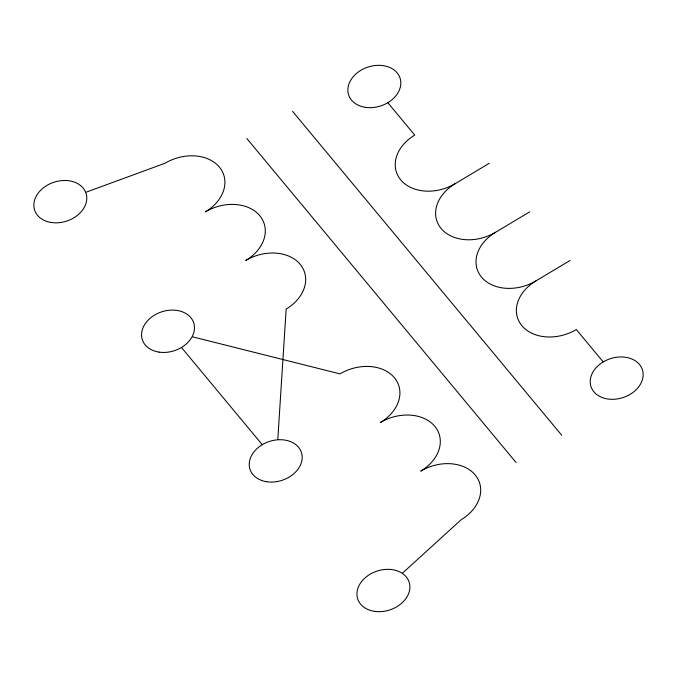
<?xml version="1.0" encoding="UTF-8"?>
<svg xmlns="http://www.w3.org/2000/svg" width="677" height="677" viewBox="0 0 677 677"><rect width="100%" height="100%" fill="white"/><g stroke="black" fill="none" stroke-linecap="round" stroke-linejoin="round"><path stroke-width="1.02" d="M277.798 439.424L286.159 309.084A40.578 30.677 -18.2 0 0 300.173 264.318A40.578 30.677 -18.2 0 0 245.768 260.484A40.578 30.677 -18.2 0 0 259.782 215.709A40.578 30.677 -18.2 0 0 205.385 211.876A40.578 30.677 -18.2 0 0 219.399 167.101A40.578 30.677 -18.2 0 0 164.993 163.267L86.487 192.065M402.857 572.801L461.172 519.708A40.578 30.677 -18.2 0 0 475.186 474.941A40.578 30.677 -18.2 0 0 420.781 471.107A40.578 30.677 -18.2 0 0 434.803 426.332A40.578 30.677 -18.2 0 0 380.398 422.499A40.578 30.677 -18.2 0 0 394.412 377.724A40.578 30.677 -18.2 0 0 340.006 373.89L192.539 336.816M603.215 361.933L601.625 362.94A27.055 20.454 -18.2 0 0 604.214 398.22A27.055 20.454 -18.2 0 0 643.158 374.906A27.055 20.454 -18.2 0 0 604.883 360.993L603.215 361.933L576.296 329.521A40.578 30.668 -18.2 0 1 521.891 325.696A40.578 30.668 -18.2 0 1 535.905 280.921L570.11 260.45M387.819 102.701L414.739 135.104A40.578 30.668 -18.2 0 0 400.733 179.879A40.578 30.668 -18.2 0 0 455.13 183.712L489.336 163.242M455.13 183.712A40.578 30.668 -18.2 0 0 441.116 228.479A40.578 30.668 -18.2 0 0 495.513 232.313L529.727 211.842M292.481 111.24L561.732 435.277M246.868 138.531L516.119 462.569M181.478 347.479L262.253 444.687M535.905 280.921A40.578 30.668 -18.2 0 1 481.508 277.088A40.578 30.668 -18.2 0 1 495.522 232.313M51.3 222.496A27.055 20.445 -18.2 0 0 86.385 194.536A27.055 20.445 -18.2 0 0 43.26 187.944A27.055 20.445 -18.2 0 0 51.3 222.496M266.704 481.728A27.055 20.445 -18.2 0 0 301.79 453.759A27.055 20.445 -18.2 0 0 258.665 447.175A27.055 20.445 -18.2 0 0 266.704 481.728M159.002 352.108A27.055 20.445 -18.2 0 0 194.087 324.148A27.055 20.445 -18.2 0 0 150.963 317.564A27.055 20.445 -18.2 0 0 159.002 352.108M374.406 611.339A27.055 20.445 -18.2 0 0 409.492 583.379A27.055 20.445 -18.2 0 0 366.367 576.787A27.055 20.445 -18.2 0 0 374.406 611.339M365.343 107.338A27.055 20.445 -18.2 0 0 400.42 79.378A27.055 20.445 -18.2 0 0 357.295 72.786A27.055 20.445 -18.2 0 0 365.343 107.338"/></g></svg>
